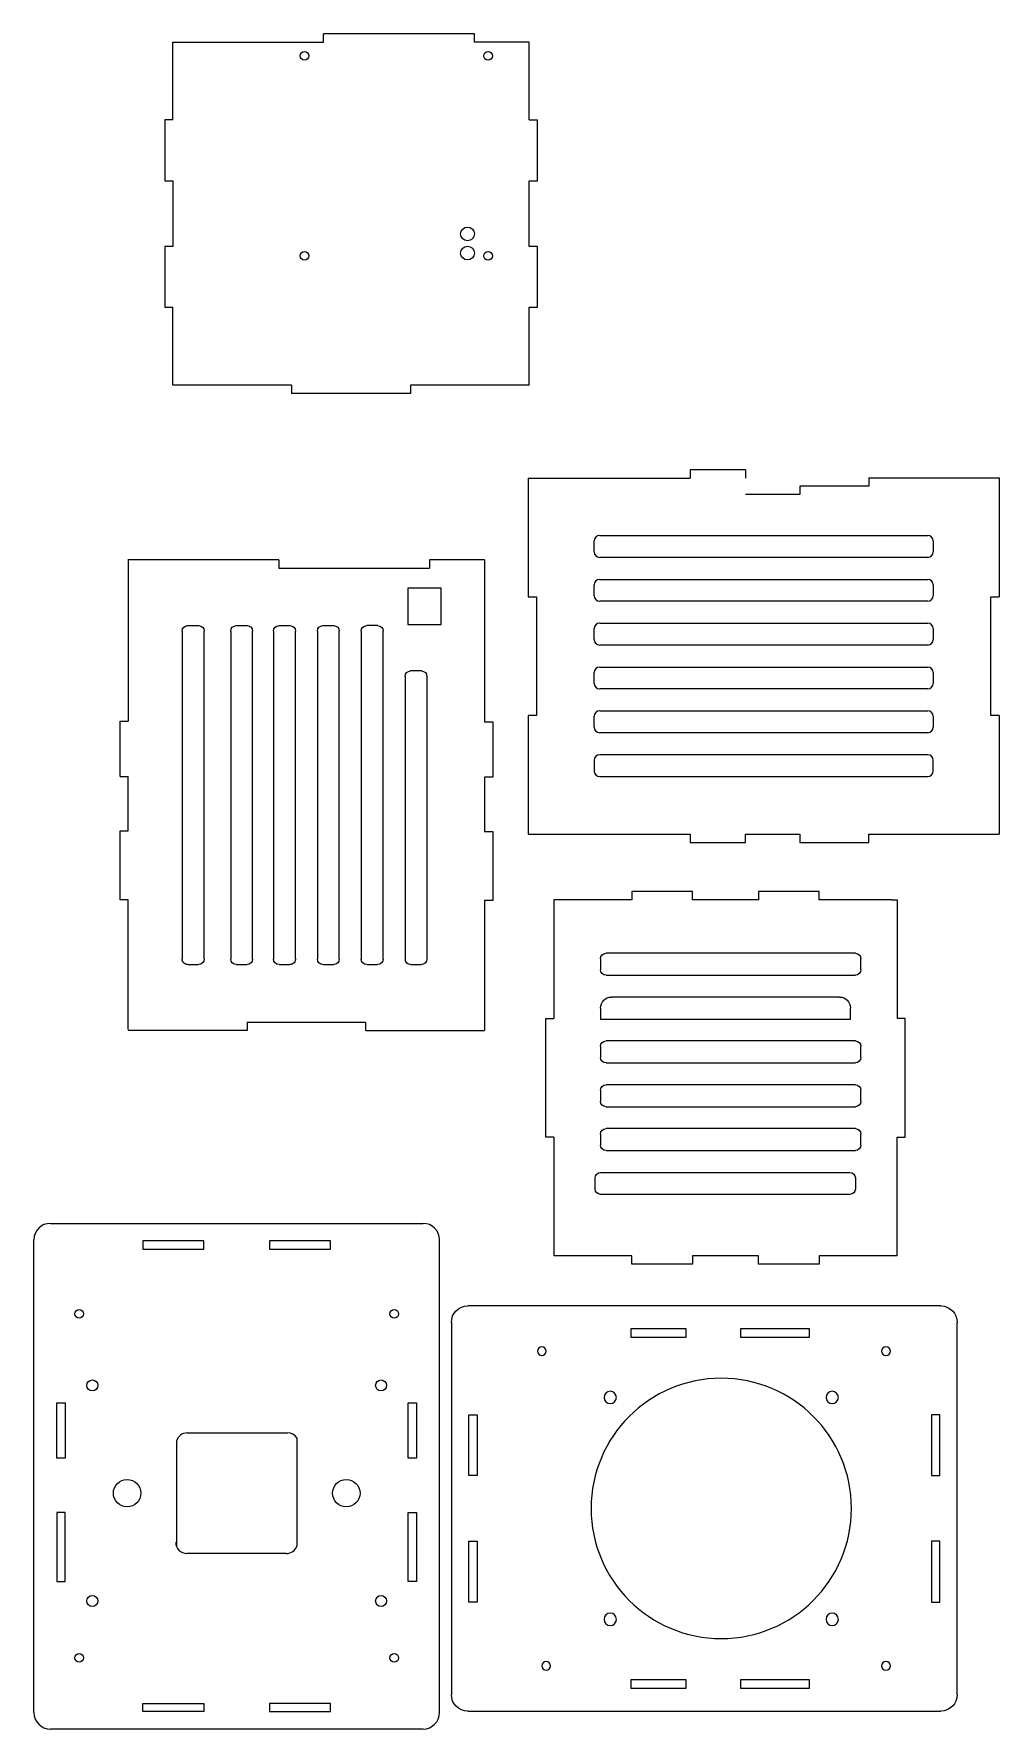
# Model space of a CAD drawing. Header units: millimetres. Extents: x -313 to 39, y -245 to 373.
import ezdxf

# ---------------------------------------------------------------- set-up
doc = ezdxf.new("R2010")
doc.units = ezdxf.units.MM

msp = doc.modelspace()

# ---------------------------------------------------------------- linework, layer by layer
for p, q in [((-152.2, 373.37), (-207.2, 373.37)), ((-207.19, 370.37), (-207.19, 373.37)), ((-152.19, 370.37), (-152.19, 373.37)), ((-262.19, 370.37), (-207.19, 370.37)), ((-262.19, 341.97), (-262.19, 370.37)), ((-132.19, 370.37), (-152.19, 370.37)), ((-132.19, 341.97), (-132.19, 370.37)), ((-262.19, 341.97), (-265.19, 341.97)), ((-265.19, 341.97), (-265.19, 319.77)), ((-132.19, 341.97), (-129.19, 341.97)), ((-129.19, 319.77), (-129.19, 341.97)), ((-265.19, 319.77), (-262.19, 319.77)), ((-262.19, 319.77), (-262.19, 295.77)), ((-132.19, 319.77), (-129.19, 319.77)), ((-132.19, 295.77), (-132.19, 319.77)), ((-262.19, 295.77), (-265.19, 295.77)), ((-265.19, 295.77), (-265.19, 273.57)), ((-129.19, 295.77), (-132.19, 295.77)), ((-129.19, 273.57), (-129.19, 295.77)), ((-265.19, 273.57), (-262.19, 273.57)), ((-262.19, 245.17), (-262.19, 273.57)), ((-132.19, 273.57), (-129.19, 273.57)), ((-132.19, 245.17), (-132.19, 273.57)), ((-218.86, 245.17), (-262.19, 245.17)), ((-218.86, 245.17), (-218.86, 242.17)), ((-175.53, 242.17), (-218.86, 242.17)), ((-132.19, 245.17), (-175.52, 245.17)), ((-175.52, 245.17), (-175.52, 242.17)), ((-132.51, 211.27), (-132.51, 167.94)), ((-132.51, 211.27), (-73.41, 211.27)), ((-53.21, 214.27), (-73.41, 214.27)), ((-73.41, 214.27), (-73.41, 211.27)), ((-53.21, 214.27), (-53.21, 211.27)), ((-8.21, 211.28), (-8.21, 208.28)), ((-8.21, 211.28), (39.29, 211.28)), ((39.29, 211.28), (39.29, 167.94)), ((-33.41, 205.28), (-53.21, 205.28)), ((-8.21, 208.28), (-33.41, 208.28)), ((-33.41, 208.28), (-33.41, 205.28)), ((-108.46, 184.28), (-108.46, 188.28)), ((-106.46, 190.28), (13.24, 190.28)), ((15.24, 188.28), (15.24, 184.28)), ((-223.51, 181.34), (-278.51, 181.34)), ((-278.48, 181.64), (-278.48, 122.54)), ((-223.51, 181.34), (-223.51, 178.34)), ((-148.51, 181.34), (-168.51, 181.34)), ((-168.51, 181.34), (-168.51, 178.34)), ((-148.48, 181.44), (-148.48, 122.24)), ((13.24, 182.28), (-106.46, 182.28)), ((-223.51, 178.34), (-168.51, 178.34)), ((-106.46, 174.28), (13.24, 174.28)), ((-176.48, 171.04), (-176.48, 157.84)), ((-164.28, 171.04), (-176.48, 171.04)), ((-164.28, 157.84), (-164.28, 171.04)), ((-132.51, 167.94), (-129.51, 167.94)), ((-129.51, 167.94), (-129.51, 124.61)), ((-108.46, 168.28), (-108.46, 172.28)), ((15.24, 172.28), (15.24, 168.28)), ((36.29, 124.61), (36.29, 167.94)), ((36.29, 167.94), (39.29, 167.94)), ((13.24, 166.28), (-106.46, 166.28)), ((-258.81, 155.39), (-258.81, 35.69)), ((-256.81, 157.39), (-252.81, 157.39)), ((-250.81, 35.69), (-250.81, 155.39)), ((-241.1, 155.39), (-241.1, 35.69)), ((-239.1, 157.39), (-235.1, 157.39)), ((-233.1, 35.69), (-233.1, 155.39)), ((-225.48, 155.39), (-225.48, 35.69)), ((-223.48, 157.39), (-219.48, 157.39)), ((-217.48, 35.93), (-217.48, 155.39)), ((-209.48, 155.39), (-209.48, 35.69)), ((-207.48, 157.39), (-203.48, 157.39)), ((-201.48, 35.69), (-201.48, 155.39)), ((-193.48, 155.39), (-193.48, 35.69)), ((-187.48, 157.39), (-191.48, 157.39)), ((-185.48, 35.69), (-185.48, 155.39)), ((-176.48, 157.84), (-164.28, 157.84)), ((-108.46, 152.28), (-108.46, 156.28)), ((-106.46, 158.28), (13.24, 158.28)), ((15.24, 156.28), (15.24, 152.28)), ((13.24, 150.28), (-106.46, 150.28)), ((-177.48, 138.84), (-177.48, 35.44)), ((-171.48, 140.84), (-175.48, 140.84)), ((-169.48, 138.84), (-169.48, 35.69)), ((-108.46, 136.28), (-108.46, 140.28)), ((-106.46, 142.28), (13.24, 142.28)), ((15.24, 140.28), (15.24, 136.28)), ((13.24, 134.28), (-106.46, 134.28)), ((-129.51, 124.61), (-132.51, 124.61)), ((-132.51, 124.61), (-132.51, 81.28)), ((-108.46, 120.28), (-108.46, 124.28)), ((-106.46, 126.28), (13.24, 126.28)), ((15.24, 124.28), (15.24, 120.28)), ((39.29, 124.61), (36.29, 124.61)), ((39.29, 124.61), (39.29, 81.28)), ((-281.48, 102.34), (-281.48, 122.54)), ((-281.48, 122.54), (-278.48, 122.54)), ((-148.48, 122.24), (-145.48, 122.24)), ((-145.48, 122.24), (-145.48, 102.04)), ((13.24, 118.28), (-106.46, 118.28)), ((-108.46, 108.28), (-108.46, 104.28)), ((13.24, 110.28), (-106.46, 110.28)), ((15.24, 104.28), (15.24, 108.28)), ((-281.48, 102.34), (-278.48, 102.34)), ((-278.48, 82.54), (-278.48, 102.34)), ((-145.48, 102.04), (-148.48, 102.04)), ((-148.48, 102.04), (-148.48, 82.24)), ((-106.46, 102.28), (13.24, 102.28)), ((-281.48, 57.34), (-281.48, 82.54)), ((-281.48, 82.54), (-278.48, 82.54)), ((-148.48, 82.24), (-145.48, 82.24)), ((-145.48, 82.24), (-145.48, 57.04)), ((-132.51, 81.28), (-73.41, 81.28)), ((-73.41, 81.28), (-73.41, 78.28)), ((-53.21, 78.28), (-53.21, 81.28)), ((-53.21, 81.28), (-33.41, 81.28)), ((-33.41, 81.28), (-33.41, 78.28)), ((-8.21, 78.28), (-8.21, 81.28)), ((-8.21, 81.28), (39.29, 81.28)), ((-73.41, 78.28), (-53.21, 78.28)), ((-33.41, 78.28), (-8.21, 78.28)), ((-278.48, 57.34), (-281.48, 57.34)), ((-278.48, 9.94), (-278.48, 57.34)), ((-145.48, 57.04), (-148.48, 57.04)), ((-148.48, 57.04), (-148.48, 9.64)), ((-94.74, 57.28), (-123.14, 57.28)), ((-123.14, 57.28), (-123.14, 13.95)), ((-72.54, 60.28), (-94.74, 60.28)), ((-94.74, 60.28), (-94.74, 57.28)), ((-72.54, 57.28), (-72.54, 60.28)), ((-48.54, 57.28), (-72.54, 57.28)), ((-26.34, 60.28), (-48.54, 60.28)), ((-48.54, 60.28), (-48.54, 57.28)), ((-26.34, 57.28), (-26.34, 60.28)), ((0.06, 57.28), (-26.34, 57.28)), ((0.06, 57.28), (2.06, 57.28)), ((2.06, 57.28), (2.06, 13.95)), ((-13.14, 37.79), (-104.14, 37.79)), ((-256.8, 33.69), (-252.8, 33.69)), ((-239.1, 33.69), (-235.1, 33.69)), ((-223.48, 33.69), (-219.48, 33.69)), ((-207.48, 33.69), (-203.48, 33.69)), ((-191.48, 33.69), (-187.48, 33.69)), ((-177.48, 35.67), (-177.48, 35.67)), ((-175.48, 33.69), (-171.48, 33.69)), ((-106.14, 35.79), (-106.14, 31.79)), ((-11.14, 31.79), (-11.14, 35.79)), ((-104.14, 29.79), (-13.14, 29.79)), ((-18.94, 21.79), (-102.14, 21.79)), ((-235.14, 12.64), (-235.14, 9.64)), ((-235.14, 12.64), (-191.81, 12.64)), ((-191.81, 9.64), (-191.81, 12.64)), ((-126.14, -29.38), (-126.14, 13.95)), ((-126.14, 13.95), (-123.14, 13.95)), ((-106.14, 17.79), (-106.14, 13.79)), ((-106.14, 13.79), (-14.94, 13.79)), ((-14.94, 13.79), (-14.94, 17.79)), ((5.06, 13.95), (2.06, 13.95)), ((5.06, -29.38), (5.06, 13.95)), ((-235.14, 9.64), (-278.47, 9.64)), ((-191.81, 9.64), (-148.48, 9.64)), ((-106.14, 3.79), (-106.14, -0.21)), ((-13.14, 5.79), (-104.14, 5.79)), ((-11.14, -0.21), (-11.14, 3.79)), ((-104.14, -2.21), (-13.14, -2.21)), ((-106.14, -12.21), (-106.14, -16.21)), ((-13.14, -10.21), (-104.14, -10.21)), ((-11.14, -16.21), (-11.14, -12.21)), ((-104.14, -18.21), (-13.14, -18.21)), ((-123.14, -29.38), (-126.14, -29.38)), ((-123.14, -29.38), (-123.14, -72.71)), ((-106.14, -28.21), (-106.14, -32.21)), ((-13.14, -26.21), (-104.14, -26.21)), ((-11.14, -32.21), (-11.14, -28.21)), ((2.06, -72.71), (2.06, -29.38)), ((2.06, -29.38), (5.06, -29.38)), ((-104.14, -34.21), (-13.14, -34.21)), ((-106.14, -42.21), (-15.14, -42.21)), ((-108.14, -48.21), (-108.14, -44.21)), ((-13.14, -44.21), (-13.14, -48.21)), ((-15.14, -50.21), (-106.14, -50.21)), ((-306.92, -60.8), (-170.92, -60.8)), ((-312.92, -83.3), (-312.92, -66.8)), ((-250.92, -67.2), (-273.12, -67.2)), ((-273.12, -67.2), (-273.12, -70.2)), ((-250.92, -70.2), (-250.92, -67.2)), ((-204.72, -67.2), (-226.92, -67.2)), ((-226.92, -67.2), (-226.92, -70.2)), ((-204.72, -70.2), (-204.72, -67.2)), ((-164.92, -77.75), (-164.92, -66.8)), ((-273.12, -70.2), (-250.92, -70.2)), ((-226.92, -70.2), (-204.72, -70.2)), ((-94.74, -72.71), (-123.14, -72.71)), ((-94.74, -75.71), (-94.74, -72.71)), ((-48.54, -72.71), (-72.54, -72.71)), ((-72.54, -72.71), (-72.54, -75.71)), ((-48.54, -75.71), (-48.54, -72.71)), ((2.06, -72.71), (-26.34, -72.71)), ((-26.34, -72.71), (-26.34, -75.71)), ((-164.92, -239.4), (-164.92, -77.75)), ((-72.54, -75.71), (-94.74, -75.71)), ((-26.34, -75.71), (-48.54, -75.71)), ((-312.92, -239.4), (-312.92, -83.3)), ((18.01, -90.94), (-154.59, -90.94)), ((-160.59, -96.94), (-160.59, -232.84)), ((24.01, -232.84), (24.01, -96.94)), ((-95.09, -99.34), (-95.09, -102.34)), ((-74.89, -99.34), (-95.09, -99.34)), ((-95.09, -102.34), (-74.89, -102.34)), ((-74.89, -102.34), (-74.89, -99.34)), ((-55.09, -99.34), (-55.09, -102.34)), ((-29.89, -99.34), (-55.09, -99.34)), ((-55.09, -102.34), (-29.89, -102.34)), ((-29.89, -102.34), (-29.89, -99.34)), ((-304.52, -126.3), (-301.52, -126.3)), ((-304.52, -146.5), (-304.52, -126.3)), ((-301.52, -126.3), (-301.52, -146.5)), ((-176.32, -126.3), (-173.32, -126.3)), ((-176.32, -146.5), (-176.32, -126.3)), ((-173.32, -126.3), (-173.32, -146.5)), ((-154.19, -152.84), (-154.19, -130.64)), ((-154.19, -130.64), (-151.19, -130.64)), ((-151.19, -130.64), (-151.19, -152.84)), ((14.61, -130.64), (14.61, -152.84)), ((17.61, -130.64), (14.61, -130.64)), ((17.61, -152.84), (17.61, -130.64)), ((-260.92, -140.3), (-260.92, -178.66)), ((-256.96, -137.3), (-220.34, -137.3)), ((-216.92, -139.14), (-216.92, -178.64)), ((-301.52, -146.5), (-304.52, -146.5)), ((-173.32, -146.5), (-176.32, -146.5)), ((-151.19, -152.84), (-154.19, -152.84)), ((14.61, -152.84), (17.61, -152.84)), ((-301.52, -166.3), (-304.52, -166.3)), ((-304.52, -166.3), (-304.52, -191.5)), ((-301.52, -191.5), (-301.52, -166.3)), ((-176.32, -166.3), (-173.32, -166.3)), ((-176.32, -191.5), (-176.32, -166.3)), ((-173.32, -166.3), (-173.32, -191.5)), ((-154.19, -199.04), (-154.19, -176.84)), ((-154.19, -176.84), (-151.19, -176.84)), ((-151.19, -176.84), (-151.19, -199.04)), ((14.61, -176.84), (14.61, -199.04)), ((17.61, -176.84), (14.61, -176.84)), ((17.61, -199.04), (17.61, -176.84)), ((-220.77, -181.3), (-257.07, -181.3)), ((-304.52, -191.5), (-301.52, -191.5)), ((-173.32, -191.5), (-176.32, -191.5)), ((-151.19, -199.04), (-154.19, -199.04)), ((14.61, -199.04), (17.61, -199.04)), ((-95.09, -227.44), (-95.09, -230.44)), ((-74.89, -227.44), (-95.09, -227.44)), ((-74.89, -230.44), (-74.89, -227.44)), ((-55.09, -227.44), (-55.09, -230.44)), ((-29.89, -227.44), (-55.09, -227.44)), ((-29.89, -230.44), (-29.89, -227.44)), ((-95.09, -230.44), (-74.89, -230.44)), ((-55.09, -230.44), (-29.89, -230.44)), ((-273.12, -236), (-250.92, -236)), ((-273.12, -239), (-273.12, -236)), ((-250.92, -239), (-273.12, -239)), ((-250.92, -236), (-250.92, -239)), ((-204.72, -236), (-226.92, -236)), ((-226.92, -236), (-226.92, -239)), ((-226.92, -239), (-204.72, -239)), ((-204.72, -239), (-204.72, -236)), ((-154.59, -238.84), (18.01, -238.84)), ((-170.92, -245.4), (-306.92, -245.4))]:
    msp.add_line(p, q)
for centre, radius in [((-214.19, 365.37), 1.6), ((-147.19, 365.37), 1.6), ((-154.69, 300.37), 2.5), ((-214.19, 292.37), 1.6), ((-154.69, 293.37), 2.5), ((-147.19, 292.37), 1.6), ((-296.42, -93.8), 1.6), ((-181.42, -93.8), 1.6), ((-291.59, -119.97), 2), ((-186.24, -119.97), 2), ((-278.92, -159.3), 5), ((-198.92, -159.3), 5), ((-291.59, -198.63), 2), ((-186.24, -198.63), 2), ((-296.42, -219.4), 1.6), ((-181.42, -219.4), 1.6)]:
    msp.add_circle(centre, radius)
at = {"extrusion": (1.20424e-46, 4.44089e-16, -1)}
for centre in [(127.59, -107.44), (1.99, -107.44), (125.99, -222.34), (1.99, -222.34)]:
    msp.add_circle(centre, 1.6, dxfattribs=at)
at = {"extrusion": (1.09476e-46, 4.44089e-16, -1)}
for centre, radius in [((62.09, -164.84), 47.5), ((102.59, -124.34), 2.25), ((21.59, -124.34), 2.25), ((102.59, -205.34), 2.25), ((21.59, -205.34), 2.25)]:
    msp.add_circle(centre, radius, dxfattribs=at)
for centre, radius, start, end in [((-106.46, 188.28), 2, 90, 180), ((13.24, 188.28), 2, 0, 90), ((-106.46, 184.28), 2, 180, 270), ((13.24, 184.28), 2, 270, 0), ((-106.46, 172.28), 2, 90, 180), ((13.24, 172.28), 2, 0, 90), ((-106.46, 168.28), 2, 180, 270), ((13.24, 168.28), 2, 270, 0), ((-106.46, 156.28), 2, 90, 180), ((13.24, 156.28), 2, 360, 90), ((-106.46, 152.28), 2, 180, 270), ((13.24, 152.28), 2, 270, 0), ((-106.46, 140.28), 2, 90, 180), ((-106.46, 136.28), 2, 180, 270), ((13.24, 140.28), 2, 0, 90), ((13.24, 136.28), 2, 270, 0), ((-106.46, 124.28), 2, 90, 180), ((13.24, 124.28), 2, 0, 90), ((-106.46, 120.28), 2, 180, 270), ((13.24, 120.28), 2, 270, 0), ((-106.46, 108.28), 2, 90, 180), ((13.24, 108.28), 2, 0, 90), ((-106.46, 104.28), 2, 180, 270), ((13.24, 104.28), 2, 270, 0), ((-306.92, -66.8), 6, 90, 180), ((-170.92, -66.8), 6, 0, 90), ((-256.96, -141.42), 4.11, 90, 164.1839), ((-220.34, -141.42), 4.11, 33.68255, 90), ((-257.07, -177.19), 4.11, 180, 270), ((-220.77, -177.19), 4.11, 270, 339.33286), ((-306.92, -239.4), 6, 180, 270), ((-170.92, -239.4), 6, 270, 0)]:
    msp.add_arc(centre, radius, start, end)
at = {"extrusion": (-2.22045e-16, 9.26067e-32, -1)}
for centre, start, end in [((256.81, 155.39), 0, 90), ((252.81, 155.39), 90, 180), ((239.1, 155.39), 0, 90), ((235.1, 155.39), 90, 180), ((223.48, 155.39), 0, 90), ((219.48, 155.39), 90, 180), ((207.48, 155.39), 0, 90), ((203.48, 155.39), 90, 180), ((191.48, 155.39), 0, 90), ((187.48, 155.39), 90, 180), ((175.48, 138.84), 0, 90), ((171.48, 138.84), 90, 180), ((256.81, 35.69), 269.71352, 0), ((252.81, 35.69), 179.99928, 269.71352), ((239.1, 35.69), 270, 0), ((235.1, 35.69), 180, 270), ((223.48, 35.69), 270, 0), ((219.46, 35.69), 173.13543, 270.41073), ((207.48, 35.69), 270, 0), ((203.48, 35.69), 180, 270), ((191.48, 35.69), 270, 0), ((187.48, 35.69), 180, 270), ((175.49, 35.69), 269.52011, 352.57923), ((171.48, 35.69), 180, 270)]:
    msp.add_arc(centre, 2, start, end, dxfattribs=at)
at = {"extrusion": (-4.44089e-16, -2.22045e-16, -1)}
for centre, radius, start, end in [((104.14, 35.79), 2, 0, 90), ((13.14, 35.79), 2, 90, 180), ((104.14, 31.79), 2, 270, 0), ((13.14, 31.79), 2, 180, 270), ((102.14, 17.79), 4, 0, 90), ((18.94, 17.79), 4, 90, 180), ((104.14, 3.79), 2, 0, 90), ((13.14, 3.79), 2, 90, 180), ((104.14, -0.21), 2, 270, 0), ((13.14, -0.21), 2, 180, 270), ((104.14, -12.21), 2, 0, 90), ((13.14, -12.21), 2, 90, 180), ((104.14, -16.21), 2, 270, 0), ((13.14, -16.21), 2, 180, 270), ((104.14, -28.21), 2, 0, 90), ((13.14, -28.21), 2, 90, 180), ((104.14, -32.21), 2, 270, 0), ((13.14, -32.21), 2, 180, 270), ((106.14, -44.21), 2, 0, 90), ((15.14, -44.21), 2, 90, 180), ((106.14, -48.21), 2, 270, 0), ((15.14, -48.21), 2, 180, 270)]:
    msp.add_arc(centre, radius, start, end, dxfattribs=at)
at = {"extrusion": (1.09476e-46, 4.44089e-16, -1)}
for centre, start, end in [((154.59, -96.94), 0, 90), ((-18.01, -96.94), 90, 180), ((154.59, -232.84), 270, 0), ((-18.01, -232.84), 180, 270)]:
    msp.add_arc(centre, 6, start, end, dxfattribs=at)

doc.saveas('drawing.dxf')
